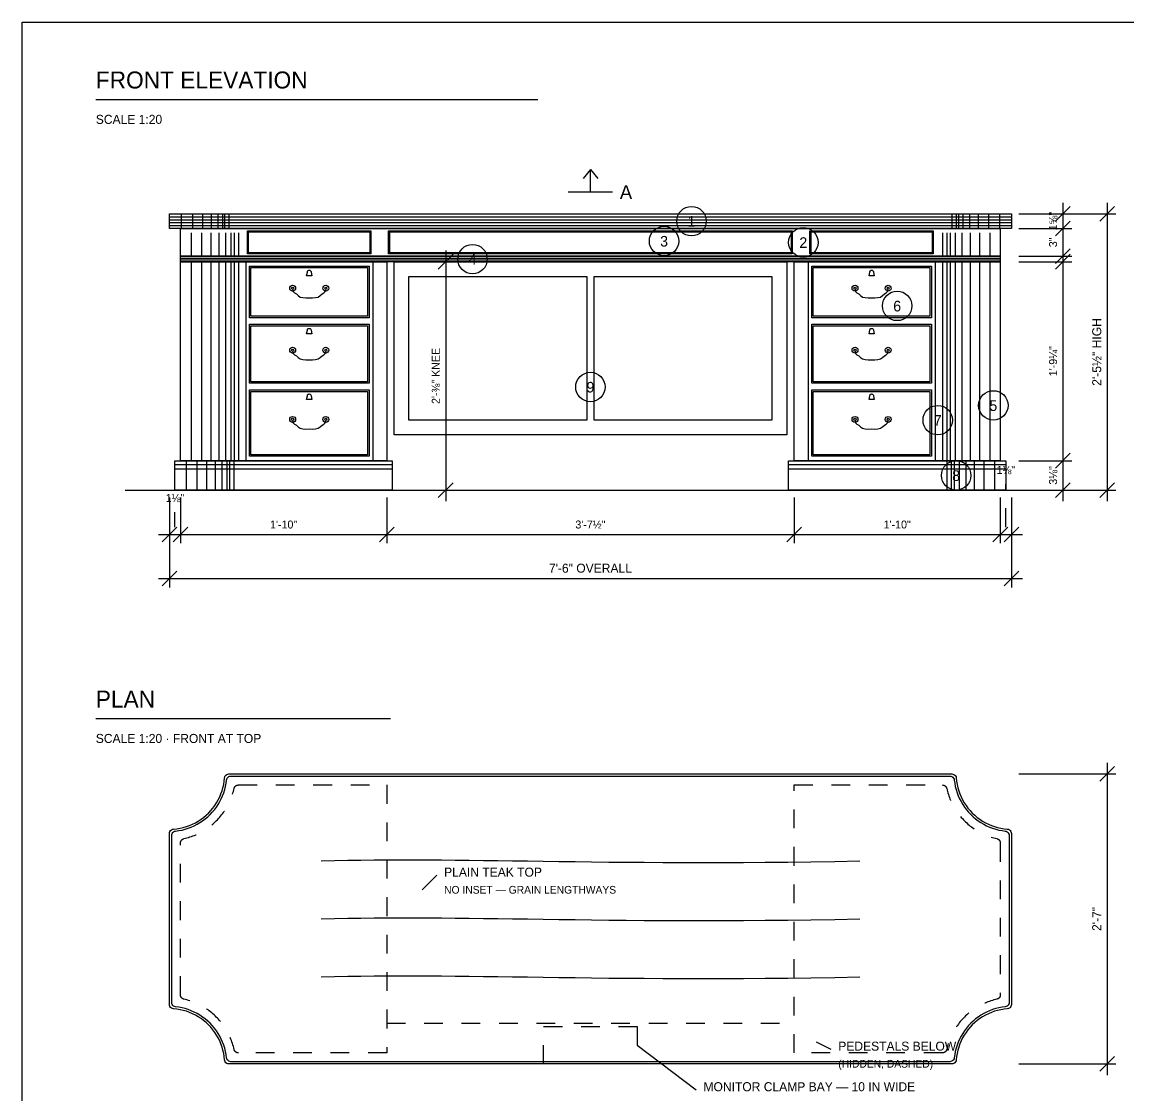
# Model space of a CAD drawing. Header units: inches. Extents: x 0.3 to 16.2, y 0.3 to 11.4.
# Drawn here: x 0.31 to 6.23, y 5.64 to 11.38 of the extents above; entities that cross this region are included whole.
import ezdxf
from ezdxf.enums import TextEntityAlignment as Align

# ---------------------------------------------------------------- set-up
doc = ezdxf.new("R2010")
doc.units = ezdxf.units.IN
doc.header["$LTSCALE"] = 0.009843
doc.header["$MEASUREMENT"] = 0
doc.linetypes.add('DASHED', pattern=[0.6, 0.5, -0.1])
doc.layers.add('GEOMETRY', color=7, linetype='Continuous')
doc.layers.add('TEXT', color=7, linetype='Continuous')

msp = doc.modelspace()

# ---------------------------------------------------------------- linework, layer by layer
at = {"layer": 'GEOMETRY'}
for p, q in [((0.7087, 10.9646), (3.0709, 10.9646)), ((5.878, 10.4134), (5.878, 8.8189)), ((6.1142, 10.4134), (6.1142, 8.8189)), ((1.1658, 10.3543), (1.1658, 10.2756)), ((1.2254, 10.3543), (1.2254, 10.2756)), ((1.2794, 10.3543), (1.2794, 10.2756)), ((1.3255, 10.3543), (1.3255, 10.2756)), ((1.3614, 10.3543), (1.3614, 10.2756)), ((1.3855, 10.3543), (1.3855, 10.2756)), ((1.3968, 10.3543), (1.3968, 10.2756)), ((1.4204, 10.3543), (1.4204, 10.2756)), ((5.2844, 10.3543), (5.2844, 10.2756)), ((5.3079, 10.3543), (5.3079, 10.2756)), ((5.3192, 10.3543), (5.3192, 10.2756)), ((5.3434, 10.3543), (5.3434, 10.2756)), ((5.3793, 10.3543), (5.3793, 10.2756)), ((5.4253, 10.3543), (5.4253, 10.2756)), ((5.4793, 10.3543), (5.4793, 10.2756)), ((5.539, 10.3543), (5.539, 10.2756)), ((5.6417, 10.3543), (5.9252, 10.3543)), ((5.6417, 10.3543), (6.1614, 10.3543)), ((5.8386, 10.315), (5.9173, 10.3937)), ((6.0748, 10.315), (6.1535, 10.3937)), ((1.1024, 10.3386), (5.6024, 10.3386)), ((1.1024, 10.3228), (5.6024, 10.3228)), ((1.1024, 10.3071), (5.6024, 10.3071)), ((5.8386, 10.2362), (5.9173, 10.315)), ((1.1024, 10.2913), (5.6024, 10.2913)), ((1.2183, 10.252), (1.2183, 10.128)), ((1.2731, 10.252), (1.2731, 10.128)), ((1.3231, 10.252), (1.3231, 10.128)), ((1.3667, 10.252), (1.3667, 10.128)), ((1.4027, 10.252), (1.4027, 10.128)), ((1.4301, 10.252), (1.4301, 10.128)), ((1.4481, 10.252), (1.4481, 10.128)), ((1.4712, 10.252), (1.4712, 10.128)), ((5.2336, 10.252), (5.2336, 10.128)), ((5.2566, 10.252), (5.2566, 10.128)), ((5.2746, 10.252), (5.2746, 10.128)), ((5.302, 10.252), (5.302, 10.128)), ((5.3381, 10.252), (5.3381, 10.128)), ((5.3817, 10.252), (5.3817, 10.128)), ((5.4316, 10.252), (5.4316, 10.128)), ((5.4864, 10.252), (5.4864, 10.128)), ((5.6417, 10.2756), (5.9252, 10.2756)), ((1.1614, 10.1181), (5.5433, 10.1181)), ((2.5394, 10.0591), (2.6181, 10.1378)), ((2.5787, 10.1575), (2.5787, 8.8189)), ((5.6417, 10.128), (5.9252, 10.128)), ((5.8386, 10.0886), (5.9173, 10.1673)), ((5.8386, 10.0591), (5.9173, 10.1378)), ((1.1614, 10.1083), (5.5433, 10.1083)), ((1.2183, 10.0984), (1.2183, 9.0354)), ((1.2731, 10.0984), (1.2731, 9.0354)), ((1.3231, 10.0984), (1.3231, 9.0354)), ((1.3667, 10.0984), (1.3667, 9.0354)), ((1.4027, 10.0984), (1.4027, 9.0354)), ((1.4301, 10.0984), (1.4301, 9.0354)), ((1.4481, 10.0984), (1.4481, 9.0354)), ((1.4712, 10.0984), (1.4712, 9.0354)), ((1.5098, 10.0984), (1.5098, 9.0354)), ((2.189, 10.0984), (2.189, 9.0354)), ((2.5787, 10.0984), (2.626, 10.0984)), ((4.5157, 10.0984), (4.5157, 9.0354)), ((5.1949, 10.0984), (5.1949, 9.0354)), ((5.2336, 10.0984), (5.2336, 9.0354)), ((5.2566, 10.0984), (5.2566, 9.0354)), ((5.2746, 10.0984), (5.2746, 9.0354)), ((5.302, 10.0984), (5.302, 9.0354)), ((5.3381, 10.0984), (5.3381, 9.0354)), ((5.3817, 10.0984), (5.3817, 9.0354)), ((5.4316, 10.0984), (5.4316, 9.0354)), ((5.4864, 10.0984), (5.4864, 9.0354)), ((5.6417, 10.0984), (5.9252, 10.0984)), ((5.8386, 8.9961), (5.9173, 9.0748)), ((1.1319, 9.0157), (2.2933, 9.0157)), ((1.1319, 8.9921), (2.2933, 8.9921)), ((1.192, 9.0354), (1.192, 8.878)), ((1.2493, 9.0354), (1.2493, 8.878)), ((1.3012, 9.0354), (1.3012, 8.878)), ((1.3461, 9.0354), (1.3461, 8.878)), ((1.3822, 9.0354), (1.3822, 8.878)), ((1.4083, 9.0354), (1.4083, 8.878)), ((1.4234, 9.0354), (1.4234, 8.878)), ((1.4467, 9.0354), (1.4467, 8.878)), ((4.4114, 9.0157), (5.5728, 9.0157)), ((4.4114, 8.9921), (5.5728, 8.9921)), ((5.258, 9.0354), (5.258, 8.878)), ((5.2814, 9.0354), (5.2814, 8.878)), ((5.2965, 9.0354), (5.2965, 8.878)), ((5.3225, 9.0354), (5.3225, 8.878)), ((5.3586, 9.0354), (5.3586, 8.878)), ((5.4035, 9.0354), (5.4035, 8.878)), ((5.4555, 9.0354), (5.4555, 8.878)), ((5.5127, 9.0354), (5.5127, 8.878)), ((5.6417, 9.0354), (5.9252, 9.0354)), ((0.8661, 8.878), (5.8386, 8.878)), ((2.5394, 8.8386), (2.6181, 8.9173)), ((2.5787, 8.878), (2.626, 8.878)), ((5.6417, 8.878), (5.9252, 8.878)), ((5.6417, 8.878), (6.1614, 8.878)), ((5.8386, 8.8386), (5.9173, 8.9173)), ((6.0748, 8.8386), (6.1535, 8.9173)), ((1.1024, 8.8386), (1.1024, 8.5945)), ((1.1024, 8.8386), (1.1024, 8.3583)), ((1.1614, 8.8386), (1.1614, 8.5945)), ((2.2638, 8.8386), (2.2638, 8.5945)), ((4.4409, 8.8386), (4.4409, 8.5945)), ((5.5433, 8.8386), (5.5433, 8.5945)), ((5.6024, 8.8386), (5.6024, 8.5945)), ((5.6024, 8.8386), (5.6024, 8.3583)), ((1.0433, 8.6417), (5.6614, 8.6417)), ((1.063, 8.6024), (1.1417, 8.6811)), ((1.122, 8.6024), (1.2008, 8.6811)), ((2.2244, 8.6024), (2.3031, 8.6811)), ((4.4016, 8.6024), (4.4803, 8.6811)), ((5.5039, 8.6024), (5.5827, 8.6811)), ((5.563, 8.6024), (5.6417, 8.6811)), ((1.0433, 8.4055), (5.6614, 8.4055)), ((1.063, 8.3661), (1.1417, 8.4449)), ((5.563, 8.3661), (5.6417, 8.4449)), ((0.7087, 7.6575), (2.2835, 7.6575)), ((6.0748, 7.3228), (6.1535, 7.4016)), ((6.1142, 7.4213), (6.1142, 5.7539)), ((5.6417, 7.3622), (6.1614, 7.3622)), ((2.4524, 6.7425), (2.5311, 6.8213)), ((4.5591, 5.9311), (4.6378, 5.8917)), ((3.6024, 5.9134), (3.9173, 5.6752)), ((5.6417, 5.813), (6.1614, 5.813)), ((6.0748, 5.7736), (6.1535, 5.8524))]:
    msp.add_line(p, q, dxfattribs=at)
at = {"layer": 'GEOMETRY', "linetype": 'DASHED'}
for p, q in [((5.5728, 8.6811), (5.5728, 8.9094)), ((1.1319, 8.6811), (1.1319, 8.7598)), ((2.2638, 6.0315), (4.4409, 6.0315))]:
    msp.add_line(p, q, dxfattribs=at)
at = {"layer": 'GEOMETRY'}
for points in [[(0.315, 11.378), (16.2205, 11.378), (16.2205, 0.315), (0.315, 0.315), (0.315, 11.378)], [(3.3524, 10.4724), (3.3524, 10.5906), (3.313, 10.5433)], [(3.3524, 10.5906), (3.3917, 10.5433)], [(3.2343, 10.4724), (3.4705, 10.4724)], [(1.1024, 10.3543), (5.6024, 10.3543), (5.6024, 10.2756), (1.1024, 10.2756), (1.1024, 10.3543)], [(1.1614, 10.2756), (5.5433, 10.2756), (5.5433, 10.128), (1.1614, 10.128), (1.1614, 10.2756)], [(1.5197, 10.2638), (2.1791, 10.2638), (2.1791, 10.1398), (1.5197, 10.1398), (1.5197, 10.2638)], [(1.5256, 10.2579), (2.1732, 10.2579), (2.1732, 10.1457), (1.5256, 10.1457), (1.5256, 10.2579)], [(2.2736, 10.2638), (4.4311, 10.2638), (4.4311, 10.1398), (2.2736, 10.1398), (2.2736, 10.2638)], [(2.2795, 10.2579), (4.4252, 10.2579), (4.4252, 10.1457), (2.2795, 10.1457), (2.2795, 10.2579)], [(4.5256, 10.2638), (5.185, 10.2638), (5.185, 10.1398), (4.5256, 10.1398), (4.5256, 10.2638)], [(4.5315, 10.2579), (5.1791, 10.2579), (5.1791, 10.1457), (4.5315, 10.1457), (4.5315, 10.2579)], [(1.1614, 10.128), (5.5433, 10.128), (5.5433, 10.0984), (1.1614, 10.0984), (1.1614, 10.128)], [(1.1614, 10.0984), (2.2638, 10.0984), (2.2638, 9.0354), (1.1614, 9.0354), (1.1614, 10.0984)], [(1.5295, 10.0748), (2.1693, 10.0748), (2.1693, 9.7992), (1.5295, 9.7992), (1.5295, 10.0748)], [(1.5374, 10.0669), (2.1614, 10.0669), (2.1614, 9.8071), (1.5374, 9.8071), (1.5374, 10.0669)], [(2.3031, 10.0984), (4.4016, 10.0984), (4.4016, 9.1732), (2.3031, 9.1732), (2.3031, 10.0984)], [(4.4409, 10.0984), (5.5433, 10.0984), (5.5433, 9.0354), (4.4409, 9.0354), (4.4409, 10.0984)], [(4.5354, 10.0748), (5.1752, 10.0748), (5.1752, 9.7992), (4.5354, 9.7992), (4.5354, 10.0748)], [(4.5433, 10.0669), (5.1673, 10.0669), (5.1673, 9.8071), (4.5433, 9.8071), (4.5433, 10.0669)], [(1.8593, 10.0433), (1.8632, 10.0236), (1.8356, 10.0236), (1.8396, 10.0433)], [(2.3819, 10.0197), (3.3327, 10.0197), (3.3327, 9.252), (2.3819, 9.252), (2.3819, 10.0197)], [(3.372, 10.0197), (4.3228, 10.0197), (4.3228, 9.252), (3.372, 9.252), (3.372, 10.0197)], [(4.8652, 10.0433), (4.8691, 10.0236), (4.8415, 10.0236), (4.8455, 10.0433)], [(1.5295, 9.7638), (2.1693, 9.7638), (2.1693, 9.4488), (1.5295, 9.4488), (1.5295, 9.7638)], [(4.5354, 9.7638), (5.1752, 9.7638), (5.1752, 9.4488), (4.5354, 9.4488), (4.5354, 9.7638)], [(1.5374, 9.7559), (2.1614, 9.7559), (2.1614, 9.4567), (1.5374, 9.4567), (1.5374, 9.7559)], [(1.8593, 9.7323), (1.8632, 9.7126), (1.8356, 9.7126), (1.8396, 9.7323)], [(4.5433, 9.7559), (5.1673, 9.7559), (5.1673, 9.4567), (4.5433, 9.4567), (4.5433, 9.7559)], [(4.8652, 9.7323), (4.8691, 9.7126), (4.8415, 9.7126), (4.8455, 9.7323)], [(1.5295, 9.4134), (2.1693, 9.4134), (2.1693, 9.0591), (1.5295, 9.0591), (1.5295, 9.4134)], [(1.5374, 9.4055), (2.1614, 9.4055), (2.1614, 9.0669), (1.5374, 9.0669), (1.5374, 9.4055)], [(4.5354, 9.4134), (5.1752, 9.4134), (5.1752, 9.0591), (4.5354, 9.0591), (4.5354, 9.4134)], [(4.5433, 9.4055), (5.1673, 9.4055), (5.1673, 9.0669), (4.5433, 9.0669), (4.5433, 9.4055)], [(1.8593, 9.3819), (1.8632, 9.3622), (1.8356, 9.3622), (1.8396, 9.3819)], [(4.8652, 9.3819), (4.8691, 9.3622), (4.8415, 9.3622), (4.8455, 9.3819)], [(1.1319, 9.0354), (2.2933, 9.0354), (2.2933, 8.878), (1.1319, 8.878), (1.1319, 9.0354)], [(4.4114, 9.0354), (5.5728, 9.0354), (5.5728, 8.878), (4.4114, 8.878), (4.4114, 9.0354)], [(1.4204, 7.3622), (5.2844, 7.3622)], [(1.4312, 7.3504), (5.2736, 7.3504)], [(1.1024, 6.131), (1.1024, 7.0442)], [(5.6024, 7.0442), (5.6024, 6.131)], [(1.1142, 6.1418), (1.1142, 7.0334)], [(5.5906, 7.0334), (5.5906, 6.1418)], [(5.2844, 5.813), (1.4204, 5.813)], [(5.2736, 5.8248), (1.4312, 5.8248)]]:
    msp.add_lwpolyline(points, dxfattribs=at)
at = {"layer": 'GEOMETRY', "linetype": 'DASHED'}
for points in [[(1.4712, 7.3031), (2.2638, 7.3031), (2.2638, 5.872), (1.4712, 5.872)], [(4.4409, 7.3031), (5.2336, 7.3031)], [(5.2336, 5.872), (4.4409, 5.872), (4.4409, 7.3031)], [(1.1614, 6.1818), (1.1614, 6.9934)], [(5.5433, 6.9934), (5.5433, 6.1818)], [(3.1024, 6.0138), (3.6024, 6.0138), (3.6024, 5.813), (3.1024, 5.813), (3.1024, 6.0138)]]:
    msp.add_lwpolyline(points, dxfattribs=at)
at = {"layer": 'GEOMETRY'}
for centre, radius in [((3.8925, 10.315), 0.0787), ((3.7461, 10.2087), 0.0787), ((4.4902, 10.2016), 0.0787), ((2.7224, 10.1122), 0.0787), ((1.7608, 9.9567), 0.0157), ((1.7608, 9.9567), 0.00591), ((1.938, 9.9567), 0.0157), ((1.938, 9.9567), 0.00591), ((4.7667, 9.9567), 0.0157), ((4.7667, 9.9567), 0.00591), ((4.9921, 9.8622), 0.0787), ((4.9439, 9.9567), 0.0157), ((4.9439, 9.9567), 0.00591), ((1.7608, 9.626), 0.0157), ((1.7608, 9.626), 0.00591), ((1.938, 9.626), 0.0157), ((1.938, 9.626), 0.00591), ((4.7667, 9.626), 0.0157), ((4.7667, 9.626), 0.00591), ((4.9439, 9.626), 0.0157), ((4.9439, 9.626), 0.00591), ((3.3524, 9.4291), 0.0787), ((5.5059, 9.3307), 0.0787), ((5.2087, 9.252), 0.0787), ((1.7608, 9.2559), 0.0157), ((1.7608, 9.2559), 0.00591), ((1.938, 9.2559), 0.0157), ((1.938, 9.2559), 0.00591), ((4.7667, 9.2559), 0.0157), ((4.7667, 9.2559), 0.00591), ((4.9439, 9.2559), 0.0157), ((4.9439, 9.2559), 0.00591), ((5.3071, 8.9567), 0.0787)]:
    msp.add_circle(centre, radius, dxfattribs=at)
for points, knots in [([(1.8396, 10.0433), (1.8396, 10.045), (1.84, 10.0467), (1.8409, 10.0482), (1.8417, 10.0497), (1.843, 10.051), (1.8445, 10.0518), (1.846, 10.0527), (1.8477, 10.0531), (1.8494, 10.0531), (1.8511, 10.0531), (1.8528, 10.0527), (1.8543, 10.0518), (1.8558, 10.051), (1.8571, 10.0497), (1.8579, 10.0482), (1.8588, 10.0467), (1.8593, 10.045), (1.8593, 10.0433)], [0, 0, 0, 0, 1, 1, 1, 2, 2, 2, 3, 3, 3, 4, 4, 4, 5, 5, 5, 6, 6, 6, 6]), ([(4.8455, 10.0433), (4.8455, 10.045), (4.8459, 10.0467), (4.8468, 10.0482), (4.8477, 10.0497), (4.8489, 10.051), (4.8504, 10.0518), (4.8519, 10.0527), (4.8536, 10.0531), (4.8553, 10.0531), (4.857, 10.0531), (4.8587, 10.0527), (4.8602, 10.0518), (4.8617, 10.051), (4.863, 10.0497), (4.8638, 10.0482), (4.8647, 10.0467), (4.8652, 10.045), (4.8652, 10.0433)], [0, 0, 0, 0, 1, 1, 1, 2, 2, 2, 3, 3, 3, 4, 4, 4, 5, 5, 5, 6, 6, 6, 6]), ([(1.7904, 9.9173), (1.8022, 9.9035), (1.8258, 9.9055), (1.8494, 9.9055), (1.873, 9.9055), (1.8967, 9.9035), (1.9085, 9.9173)], [0, 0, 0, 0, 1, 1, 1, 2, 2, 2, 2]), ([(4.7963, 9.9173), (4.8081, 9.9035), (4.8317, 9.9055), (4.8553, 9.9055), (4.8789, 9.9055), (4.9026, 9.9035), (4.9144, 9.9173)], [0, 0, 0, 0, 1, 1, 1, 2, 2, 2, 2]), ([(1.8396, 9.7323), (1.8396, 9.734), (1.84, 9.7357), (1.8409, 9.7372), (1.8417, 9.7387), (1.843, 9.7399), (1.8445, 9.7408), (1.846, 9.7417), (1.8477, 9.7421), (1.8494, 9.7421), (1.8511, 9.7421), (1.8528, 9.7417), (1.8543, 9.7408), (1.8558, 9.7399), (1.8571, 9.7387), (1.8579, 9.7372), (1.8588, 9.7357), (1.8593, 9.734), (1.8593, 9.7323)], [0, 0, 0, 0, 1, 1, 1, 2, 2, 2, 3, 3, 3, 4, 4, 4, 5, 5, 5, 6, 6, 6, 6]), ([(4.8455, 9.7323), (4.8455, 9.734), (4.8459, 9.7357), (4.8468, 9.7372), (4.8477, 9.7387), (4.8489, 9.7399), (4.8504, 9.7408), (4.8519, 9.7417), (4.8536, 9.7421), (4.8553, 9.7421), (4.857, 9.7421), (4.8587, 9.7417), (4.8602, 9.7408), (4.8617, 9.7399), (4.863, 9.7387), (4.8638, 9.7372), (4.8647, 9.7357), (4.8652, 9.734), (4.8652, 9.7323)], [0, 0, 0, 0, 1, 1, 1, 2, 2, 2, 3, 3, 3, 4, 4, 4, 5, 5, 5, 6, 6, 6, 6]), ([(1.7904, 9.5866), (1.8022, 9.5728), (1.8258, 9.5748), (1.8494, 9.5748), (1.873, 9.5748), (1.8967, 9.5728), (1.9085, 9.5866)], [0, 0, 0, 0, 1, 1, 1, 2, 2, 2, 2]), ([(4.7963, 9.5866), (4.8081, 9.5728), (4.8317, 9.5748), (4.8553, 9.5748), (4.8789, 9.5748), (4.9026, 9.5728), (4.9144, 9.5866)], [0, 0, 0, 0, 1, 1, 1, 2, 2, 2, 2]), ([(1.8396, 9.3819), (1.8396, 9.3836), (1.84, 9.3853), (1.8409, 9.3868), (1.8417, 9.3883), (1.843, 9.3895), (1.8445, 9.3904), (1.846, 9.3913), (1.8477, 9.3917), (1.8494, 9.3917), (1.8511, 9.3917), (1.8528, 9.3913), (1.8543, 9.3904), (1.8558, 9.3895), (1.8571, 9.3883), (1.8579, 9.3868), (1.8588, 9.3853), (1.8593, 9.3836), (1.8593, 9.3819)], [0, 0, 0, 0, 1, 1, 1, 2, 2, 2, 3, 3, 3, 4, 4, 4, 5, 5, 5, 6, 6, 6, 6]), ([(4.8455, 9.3819), (4.8455, 9.3836), (4.8459, 9.3853), (4.8468, 9.3868), (4.8477, 9.3883), (4.8489, 9.3895), (4.8504, 9.3904), (4.8519, 9.3913), (4.8536, 9.3917), (4.8553, 9.3917), (4.857, 9.3917), (4.8587, 9.3913), (4.8602, 9.3904), (4.8617, 9.3895), (4.863, 9.3883), (4.8638, 9.3868), (4.8647, 9.3853), (4.8652, 9.3836), (4.8652, 9.3819)], [0, 0, 0, 0, 1, 1, 1, 2, 2, 2, 3, 3, 3, 4, 4, 4, 5, 5, 5, 6, 6, 6, 6]), ([(1.7904, 9.2165), (1.8022, 9.2028), (1.8258, 9.2047), (1.8494, 9.2047), (1.873, 9.2047), (1.8967, 9.2028), (1.9085, 9.2165)], [0, 0, 0, 0, 1, 1, 1, 2, 2, 2, 2]), ([(4.7963, 9.2165), (4.8081, 9.2028), (4.8317, 9.2047), (4.8553, 9.2047), (4.8789, 9.2047), (4.9026, 9.2028), (4.9144, 9.2165)], [0, 0, 0, 0, 1, 1, 1, 2, 2, 2, 2]), ([(1.1024, 7.0442), (1.1024, 7.0481), (1.1034, 7.052), (1.1052, 7.0555), (1.1071, 7.059), (1.1099, 7.0619), (1.1132, 7.064), (1.1165, 7.0662), (1.1203, 7.0674), (1.1242, 7.0677), (1.171, 7.0712), (1.2163, 7.0858), (1.2563, 7.1102), (1.2963, 7.1347), (1.3299, 7.1683), (1.3544, 7.2083), (1.3788, 7.2483), (1.3934, 7.2936), (1.3968, 7.3403), (1.3971, 7.3443), (1.3984, 7.3481), (1.4005, 7.3514), (1.4027, 7.3547), (1.4056, 7.3574), (1.4091, 7.3593), (1.4125, 7.3612), (1.4164, 7.3622), (1.4204, 7.3622)], [0, 0, 0, 0, 1, 1, 1, 2, 2, 2, 3, 3, 3, 4, 4, 4, 5, 5, 5, 6, 6, 6, 7, 7, 7, 8, 8, 8, 9, 9, 9, 9]), ([(1.1142, 7.0334), (1.1142, 7.0373), (1.1151, 7.0411), (1.1169, 7.0445), (1.1187, 7.0479), (1.1214, 7.0508), (1.1245, 7.053), (1.1277, 7.0551), (1.1314, 7.0565), (1.1353, 7.0569), (1.1815, 7.0619), (1.2259, 7.0773), (1.2653, 7.1019), (1.3047, 7.1266), (1.338, 7.1599), (1.3626, 7.1993), (1.3873, 7.2386), (1.4027, 7.2831), (1.4077, 7.3293), (1.4081, 7.3331), (1.4094, 7.3368), (1.4116, 7.34), (1.4138, 7.3432), (1.4167, 7.3458), (1.4201, 7.3476), (1.4235, 7.3494), (1.4273, 7.3504), (1.4312, 7.3504)], [0, 0, 0, 0, 1, 1, 1, 2, 2, 2, 3, 3, 3, 4, 4, 4, 5, 5, 5, 6, 6, 6, 7, 7, 7, 8, 8, 8, 9, 9, 9, 9]), ([(5.2736, 7.3504), (5.2774, 7.3504), (5.2812, 7.3494), (5.2846, 7.3476), (5.288, 7.3458), (5.291, 7.3432), (5.2931, 7.34), (5.2953, 7.3368), (5.2966, 7.3331), (5.297, 7.3293), (5.302, 7.2831), (5.3174, 7.2386), (5.3421, 7.1993), (5.3667, 7.1599), (5.4, 7.1266), (5.4394, 7.1019), (5.4788, 7.0773), (5.5233, 7.0619), (5.5695, 7.0569), (5.5733, 7.0565), (5.577, 7.0551), (5.5802, 7.053), (5.5834, 7.0508), (5.586, 7.0479), (5.5878, 7.0445), (5.5896, 7.0411), (5.5906, 7.0373), (5.5906, 7.0334)], [0, 0, 0, 0, 1, 1, 1, 2, 2, 2, 3, 3, 3, 4, 4, 4, 5, 5, 5, 6, 6, 6, 7, 7, 7, 8, 8, 8, 9, 9, 9, 9]), ([(5.2844, 7.3622), (5.2883, 7.3622), (5.2922, 7.3612), (5.2956, 7.3593), (5.2991, 7.3574), (5.302, 7.3547), (5.3042, 7.3514), (5.3063, 7.3481), (5.3076, 7.3443), (5.3079, 7.3403), (5.3114, 7.2936), (5.3259, 7.2483), (5.3504, 7.2083), (5.3748, 7.1683), (5.4084, 7.1347), (5.4484, 7.1102), (5.4885, 7.0858), (5.5337, 7.0712), (5.5805, 7.0677), (5.5844, 7.0674), (5.5882, 7.0662), (5.5915, 7.064), (5.5949, 7.0619), (5.5976, 7.059), (5.5995, 7.0555), (5.6014, 7.052), (5.6024, 7.0481), (5.6024, 7.0442)], [0, 0, 0, 0, 1, 1, 1, 2, 2, 2, 3, 3, 3, 4, 4, 4, 5, 5, 5, 6, 6, 6, 7, 7, 7, 8, 8, 8, 9, 9, 9, 9]), ([(1.4204, 5.813), (1.4164, 5.813), (1.4125, 5.814), (1.4091, 5.8159), (1.4056, 5.8178), (1.4027, 5.8205), (1.4005, 5.8238), (1.3984, 5.8271), (1.3971, 5.8309), (1.3968, 5.8349), (1.3934, 5.8816), (1.3788, 5.9269), (1.3544, 5.9669), (1.3299, 6.0069), (1.2963, 6.0405), (1.2563, 6.065), (1.2163, 6.0894), (1.171, 6.104), (1.1242, 6.1075), (1.1203, 6.1078), (1.1165, 6.109), (1.1132, 6.1112), (1.1099, 6.1133), (1.1071, 6.1162), (1.1052, 6.1197), (1.1034, 6.1232), (1.1024, 6.1271), (1.1024, 6.131)], [0, 0, 0, 0, 1, 1, 1, 2, 2, 2, 3, 3, 3, 4, 4, 4, 5, 5, 5, 6, 6, 6, 7, 7, 7, 8, 8, 8, 9, 9, 9, 9]), ([(1.4312, 5.8248), (1.4273, 5.8248), (1.4235, 5.8257), (1.4201, 5.8276), (1.4167, 5.8294), (1.4138, 5.832), (1.4116, 5.8352), (1.4094, 5.8384), (1.4081, 5.842), (1.4077, 5.8459), (1.4027, 5.8921), (1.3873, 5.9366), (1.3626, 5.9759), (1.338, 6.0153), (1.3047, 6.0486), (1.2653, 6.0733), (1.2259, 6.0979), (1.1815, 6.1133), (1.1353, 6.1183), (1.1314, 6.1187), (1.1277, 6.1201), (1.1245, 6.1222), (1.1214, 6.1244), (1.1187, 6.1273), (1.1169, 6.1307), (1.1151, 6.1341), (1.1142, 6.1379), (1.1142, 6.1418)], [0, 0, 0, 0, 1, 1, 1, 2, 2, 2, 3, 3, 3, 4, 4, 4, 5, 5, 5, 6, 6, 6, 7, 7, 7, 8, 8, 8, 9, 9, 9, 9]), ([(5.5906, 6.1418), (5.5906, 6.1379), (5.5896, 6.1341), (5.5878, 6.1307), (5.586, 6.1273), (5.5834, 6.1244), (5.5802, 6.1222), (5.577, 6.1201), (5.5733, 6.1187), (5.5695, 6.1183), (5.5233, 6.1133), (5.4788, 6.0979), (5.4394, 6.0733), (5.4, 6.0486), (5.3667, 6.0153), (5.3421, 5.9759), (5.3174, 5.9366), (5.302, 5.8921), (5.297, 5.8459), (5.2966, 5.842), (5.2953, 5.8384), (5.2931, 5.8352), (5.291, 5.832), (5.288, 5.8294), (5.2846, 5.8276), (5.2812, 5.8257), (5.2774, 5.8248), (5.2736, 5.8248)], [0, 0, 0, 0, 1, 1, 1, 2, 2, 2, 3, 3, 3, 4, 4, 4, 5, 5, 5, 6, 6, 6, 7, 7, 7, 8, 8, 8, 9, 9, 9, 9]), ([(5.6024, 6.131), (5.6024, 6.1271), (5.6014, 6.1232), (5.5995, 6.1197), (5.5976, 6.1162), (5.5949, 6.1133), (5.5915, 6.1112), (5.5882, 6.109), (5.5844, 6.1078), (5.5805, 6.1075), (5.5337, 6.104), (5.4885, 6.0894), (5.4484, 6.065), (5.4084, 6.0405), (5.3748, 6.0069), (5.3504, 5.9669), (5.3259, 5.9269), (5.3114, 5.8816), (5.3079, 5.8349), (5.3076, 5.8309), (5.3063, 5.8271), (5.3042, 5.8238), (5.302, 5.8205), (5.2991, 5.8178), (5.2956, 5.8159), (5.2922, 5.814), (5.2883, 5.813), (5.2844, 5.813)], [0, 0, 0, 0, 1, 1, 1, 2, 2, 2, 3, 3, 3, 4, 4, 4, 5, 5, 5, 6, 6, 6, 7, 7, 7, 8, 8, 8, 9, 9, 9, 9])]:
    msp.add_open_spline(points, degree=3, knots=knots, dxfattribs=at)
for points in [[(1.7608, 9.9508), (1.7608, 9.9291), (1.7785, 9.9331), (1.7904, 9.9173)], [(1.9085, 9.9173), (1.9203, 9.9331), (1.938, 9.9291), (1.938, 9.9508)], [(4.7667, 9.9508), (4.7667, 9.9291), (4.7844, 9.9331), (4.7963, 9.9173)], [(4.9144, 9.9173), (4.9262, 9.9331), (4.9439, 9.9291), (4.9439, 9.9508)], [(1.7608, 9.6201), (1.7608, 9.5984), (1.7785, 9.6024), (1.7904, 9.5866)], [(1.9085, 9.5866), (1.9203, 9.6024), (1.938, 9.5984), (1.938, 9.6201)], [(4.7667, 9.6201), (4.7667, 9.5984), (4.7844, 9.6024), (4.7963, 9.5866)], [(4.9144, 9.5866), (4.9262, 9.6024), (4.9439, 9.5984), (4.9439, 9.6201)], [(1.7608, 9.25), (1.7608, 9.2283), (1.7785, 9.2323), (1.7904, 9.2165)], [(1.9085, 9.2165), (1.9203, 9.2323), (1.938, 9.2283), (1.938, 9.25)], [(4.7667, 9.25), (4.7667, 9.2283), (4.7844, 9.2323), (4.7963, 9.2165)], [(4.9144, 9.2165), (4.9262, 9.2323), (4.9439, 9.2283), (4.9439, 9.25)], [(1.9124, 6.8974), (2.6774, 6.9211), (3.3524, 6.8699), (4.7924, 6.8974)], [(1.9124, 6.5876), (2.6774, 6.6112), (3.3524, 6.56), (4.7924, 6.5876)], [(1.9124, 6.2778), (2.6774, 6.3014), (3.3524, 6.2502), (4.7924, 6.2778)]]:
    msp.add_open_spline(points, degree=3, dxfattribs=at)
at = {"layer": 'GEOMETRY', "linetype": 'DASHED'}
for points in [[(1.1614, 6.9934), (1.1614, 6.997), (1.1622, 7.0005), (1.1638, 7.0037), (1.1653, 7.0069), (1.1676, 7.0097), (1.1704, 7.0119), (1.1732, 7.0141), (1.1764, 7.0157), (1.1799, 7.0165), (1.2234, 7.0262), (1.2647, 7.0441), (1.3016, 7.0692), (1.3385, 7.0943), (1.3703, 7.1261), (1.3954, 7.163), (1.4205, 7.1999), (1.4384, 7.2412), (1.4481, 7.2847), (1.4489, 7.2882), (1.4504, 7.2914), (1.4527, 7.2942), (1.4549, 7.297), (1.4577, 7.2992), (1.4609, 7.3008), (1.4641, 7.3023), (1.4676, 7.3031), (1.4712, 7.3031)], [(5.2336, 7.3031), (5.2371, 7.3031), (5.2406, 7.3023), (5.2438, 7.3008), (5.247, 7.2992), (5.2499, 7.297), (5.2521, 7.2942), (5.2543, 7.2914), (5.2558, 7.2882), (5.2566, 7.2847), (5.2664, 7.2412), (5.2843, 7.1999), (5.3093, 7.163), (5.3344, 7.1261), (5.3663, 7.0943), (5.4031, 7.0692), (5.44, 7.0441), (5.4813, 7.0262), (5.5249, 7.0165), (5.5283, 7.0157), (5.5316, 7.0141), (5.5344, 7.0119), (5.5372, 7.0097), (5.5394, 7.0069), (5.541, 7.0037), (5.5425, 7.0005), (5.5433, 6.997), (5.5433, 6.9934)], [(1.4712, 5.872), (1.4676, 5.872), (1.4641, 5.8729), (1.4609, 5.8744), (1.4577, 5.8759), (1.4549, 5.8782), (1.4527, 5.881), (1.4504, 5.8838), (1.4489, 5.887), (1.4481, 5.8905), (1.4384, 5.934), (1.4205, 5.9753), (1.3954, 6.0122), (1.3703, 6.0491), (1.3385, 6.0809), (1.3016, 6.106), (1.2647, 6.1311), (1.2234, 6.149), (1.1799, 6.1587), (1.1764, 6.1595), (1.1732, 6.1611), (1.1704, 6.1633), (1.1676, 6.1655), (1.1653, 6.1683), (1.1638, 6.1715), (1.1622, 6.1747), (1.1614, 6.1782), (1.1614, 6.1818)], [(5.5433, 6.1818), (5.5433, 6.1782), (5.5425, 6.1747), (5.541, 6.1715), (5.5394, 6.1683), (5.5372, 6.1655), (5.5344, 6.1633), (5.5316, 6.1611), (5.5283, 6.1595), (5.5249, 6.1587), (5.4813, 6.149), (5.44, 6.1311), (5.4031, 6.106), (5.3663, 6.0809), (5.3344, 6.0491), (5.3093, 6.0122), (5.2843, 5.9753), (5.2664, 5.934), (5.2566, 5.8905), (5.2558, 5.887), (5.2543, 5.8838), (5.2521, 5.881), (5.2499, 5.8782), (5.247, 5.8759), (5.2438, 5.8744), (5.2406, 5.8729), (5.2371, 5.872), (5.2336, 5.872)]]:
    msp.add_open_spline(points, degree=3, knots=[0, 0, 0, 0, 1, 1, 1, 2, 2, 2, 3, 3, 3, 4, 4, 4, 5, 5, 5, 6, 6, 6, 7, 7, 7, 8, 8, 8, 9, 9, 9, 9], dxfattribs=at)

# ---------------------------------------------------------------- texts
at = {"layer": 'TEXT'}
for s, height, p in [('FRONT ELEVATION', 0.090709, (0.7087, 11.0236)), ('SCALE 1:20', 0.04819, (0.7087, 10.8346)), ('A', 0.0737, (3.5098, 10.4331)), ('PLAN', 0.09071, (0.7087, 7.7165)), ('SCALE 1:20 · FRONT AT TOP', 0.048189, (0.7087, 7.5276)), ('PLAIN TEAK TOP', 0.048189, (2.5705, 6.8134)), ('NO INSET — GRAIN LENGTHWAYS', 0.041102, (2.5705, 6.7228)), ('PEDESTALS BELOW', 0.048189, (4.6772, 5.8839)), ('(HIDDEN, DASHED)', 0.041102, (4.6772, 5.7933)), ('MONITOR CLAMP BAY — 10 IN WIDE', 0.048189, (3.9567, 5.6673))]:
    msp.add_text(s, height=height, dxfattribs=at).set_placement(p)
for s, height, p in [('1⅝"', 0.04252, (5.8465, 10.315)), ('3"', 0.04252, (5.8465, 10.2016)), ('2\'-5½" HIGH', 0.048189, (6.0827, 9.6161)), ('1\'-9¼"', 0.04252, (5.8465, 9.5669)), ('2\'-⅜" KNEE', 0.04252, (2.5472, 9.4882)), ('3⅛"', 0.04252, (5.8465, 8.9567)), ('2\'-7"', 0.04819, (6.0827, 6.5874))]:
    msp.add_text(s, height=height, rotation=90, dxfattribs=at).set_placement(p, align=Align.CENTER)
for s, height, p in [('1', 0.0567, (3.8925, 10.2854)), ('3', 0.0567, (3.7461, 10.1791)), ('2', 0.0567, (4.4902, 10.172)), ('4', 0.0567, (2.7224, 10.0827)), ('6', 0.0567, (4.9921, 9.8327)), ('9', 0.0567, (3.3524, 9.3996)), ('5', 0.0567, (5.5059, 9.3012)), ('7', 0.0567, (5.2087, 9.2224)), ('1⅛"', 0.04252, (5.5728, 8.9646)), ('8', 0.0567, (5.3071, 8.9272)), ('1⅛"', 0.04252, (1.1319, 8.815)), ('1\'-10"', 0.04252, (1.7126, 8.6732)), ('3\'-7½"', 0.04252, (3.3524, 8.6732)), ('1\'-10"', 0.04252, (4.9921, 8.6732)), ('7\'-6" OVERALL', 0.048189, (3.3524, 8.437))]:
    msp.add_text(s, height=height, dxfattribs=at).set_placement(p, align=Align.CENTER)

doc.saveas('drawing.dxf')
